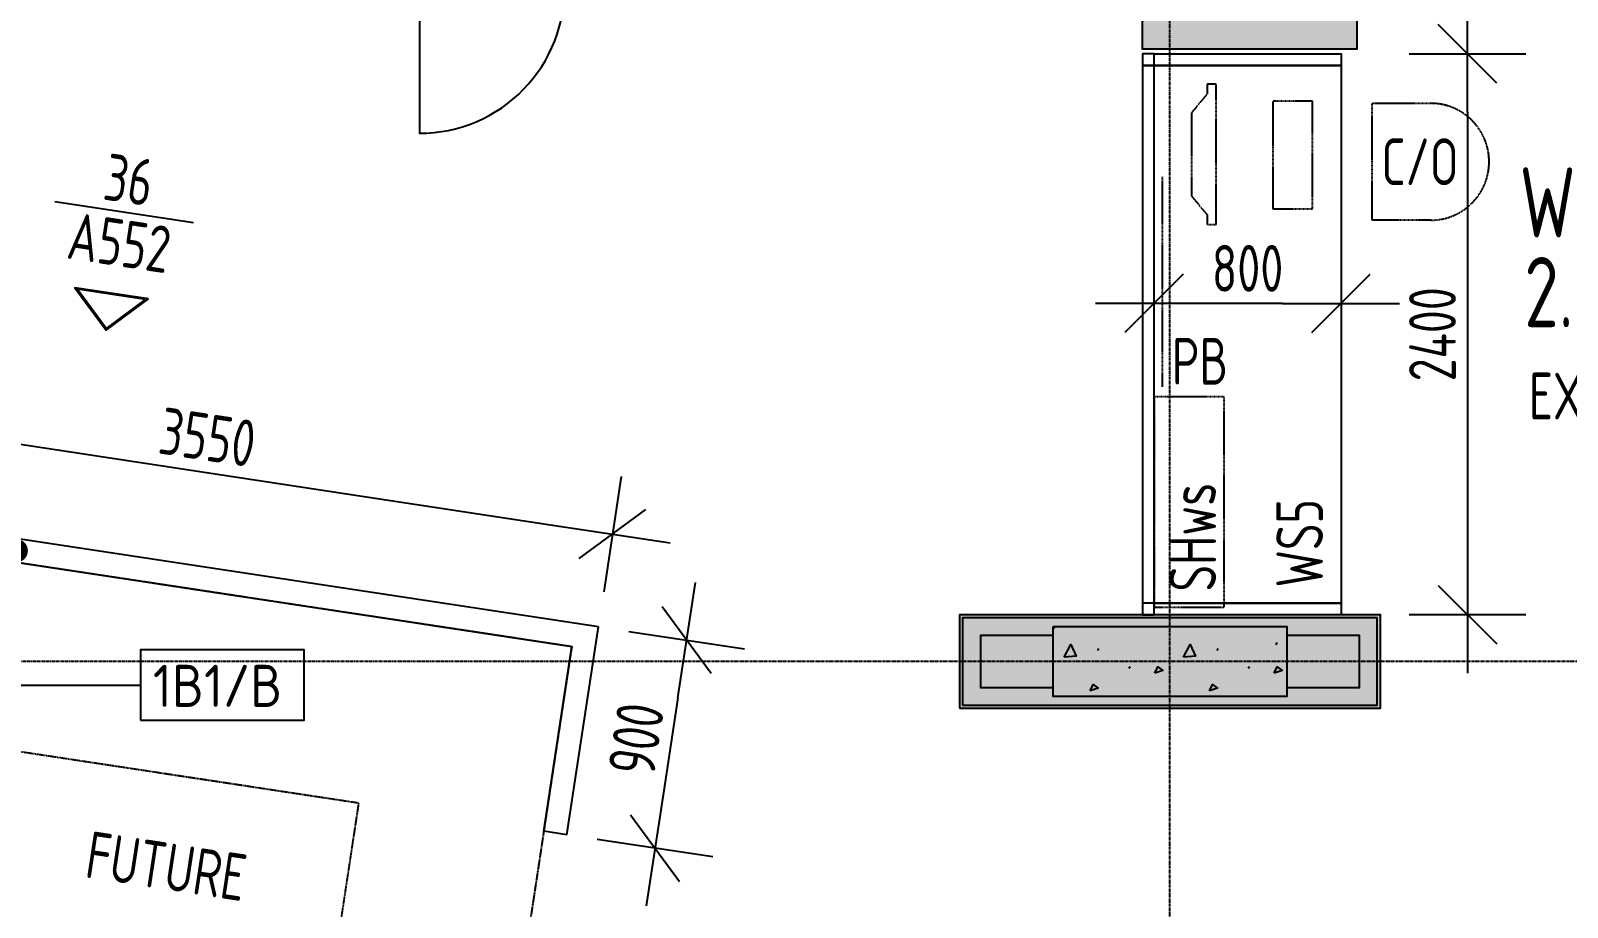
# Model space of a CAD drawing. Header units: millimetres. Extents: x -45258 to 103756, y -3540 to 105026.
# Drawn here: x 34499 to 41073, y 15791 to 19541 of the extents above; entities that cross this region are included whole.
import ezdxf
from ezdxf.enums import TextEntityAlignment as Align

# ---------------------------------------------------------------- set-up
doc = ezdxf.new("R2010")
doc.units = ezdxf.units.MM
doc.header["$LTSCALE"] = 0.4
doc.linetypes.add('BLD-80-FL-2$0$CENTER', pattern=[50.8, 31.75, -6.35, 6.35, -6.35])
doc.linetypes.add('BLD-80-FL-2$0$HIDDEN2', pattern=[4.7625, 3.175, -1.5875])
for name, color, linetype in [('BLD-80-FL-2$0$DO-EXST-6CO', 6, 'Continuous'), ('BLD-80-FL-2$0$FU-EQPT-6H2', 6, 'BLD-80-FL-2$0$HIDDEN2'), ('BLD-80-FL-2$0$FU-EQPT-8H2', 8, 'BLD-80-FL-2$0$HIDDEN2'), ('BLD-80-FL-2$0$FU-FIXD-7CO-NEW', 7, 'Continuous'), ('BLD-80-FL-2$0$FU-FURN-6H2', 6, 'BLD-80-FL-2$0$HIDDEN2'), ('BLD-80-FL-2$0$ST-GRID-9CE', 9, 'BLD-80-FL-2$0$CENTER'), ('BLD-80-FL-2$0$TX-ATTR-7CO', 7, 'Continuous'), ('BLD-80-FL-2$0$TX-DIMS-8C0-100', 8, 'Continuous'), ('BLD-80-FL-2$0$TX-NOTE-7CO', 7, 'Continuous'), ('BLD-80-FL-2$0$TX-RMNU-2C0-100', 2, 'Continuous'), ('BLD-80-FL-2$0$TX-ROOM-2CO-100', 2, 'Continuous'), ('BLD-80-FL-2$0$TX-ROOM-2CO-NEW', 2, 'Continuous'), ('BLD-80-FL-2$0$TX-SYMB-7CO', 7, 'Continuous'), ('BLD-80-FL-2$0$TX-TEXT-7C0-100', 7, 'Continuous'), ('BLD-80-FL-2$0$WA-HTCH-8CO-EXST', 8, 'Continuous'), ('BLD-80-FL-2$0$WA-MASN-3CO-EXST', 3, 'Continuous'), ('BLD-80-FL-2$0$WA-PART-6C0-EXST', 6, 'Continuous'), ('BLD-80-FL-2$0$WA-TEXT-7CO', 7, 'Continuous'), ('XREF', 8, 'Continuous')]:
    doc.layers.add(name, color=color, linetype=linetype)
doc.layers.add('BLD-80-FL-2$0$FU-EQPT-7CO-NEW', color=7, linetype='Continuous', lineweight=25)
doc.layers.add('BLD-80-FL-2$0$SI-BUIL-253CO', color=253, linetype='Continuous', lineweight=25)
doc.styles.add('BLD-80-FL-2$0$Isocp2', font='isocp2.shx')
doc.styles.add('BLD-80-FL-2$0$STANDARD', font='isocp2.shx', dxfattribs={"width": 0.8})
doc.dimstyles.new('BLD-80-FL-2$0$ISO-25', dxfattribs={"dimtxt": 2.5, "dimasz": 2.5, "dimexe": 1.25, "dimexo": 0.625, "dimtad": 1, "dimtxsty": 'BLD-80-FL-2$0$STANDARD', "dimcen": 2.5, "dimadec": 0, "dimazin": 0, "dimtfac": 1, "dimtmove": 0, "dimatfit": 3, "dimfxl": 1, "dimarcsym": 0})
doc.dimstyles.new('BLD-80-FL-2$0$TX-DIMS100', dxfattribs={"dimtxt": 200, "dimasz": 250, "dimexe": 125, "dimexo": 500, "dimgap": 50, "dimtad": 1, "dimdec": 1, "dimdsep": 46, "dimtxsty": 'BLD-80-FL-2$0$STANDARD', "dimblk1": 'BLD-80-FL-2$0$DIMTICK', "dimblk2": 'BLD-80-FL-2$0$DIMTICK', "dimsah": 1, "dimcen": 2.5, "dimse1": 1, "dimse2": 1, "dimclrd": 8, "dimclre": 8, "dimclrt": 2, "dimadec": 0, "dimazin": 0, "dimtfac": 1, "dimtdec": 1, "dimtmove": 2, "dimatfit": 3, "dimldrblk": 'BLD-80-FL-2$0$DIMTICK', "dimfxl": 1, "dimtolj": 1, "dimtzin": 0, "dimarcsym": 0})

# ---------------------------------------------------------------- blocks, each defined once
blk = doc.blocks.new('*U18')
blk.add_lwpolyline([(0, 322.5), (2300, 322.5), (2300, 1122.5), (0, 1122.5)], close=True)
at = {"layer": 'BLD-80-FL-2$0$TX-ATTR-7CO', "linetype": 'Continuous', "ltscale": 5, "style": 'BLD-80-FL-2$0$STANDARD', "width": 0.8}
for p in [(102.8, 780), (102.8, 533.3)]:
    blk.add_attdef('EQUIPMENT-TYPE', p, '', height=200, dxfattribs=at)
blk = doc.blocks.new('BLD-80-FL-2$0$RMIDEN-2')
at = {"layer": 'BLD-80-FL-2$0$TX-RMNU-2C0-100', "style": 'BLD-80-FL-2$0$STANDARD'}
blk.add_attdef('ROOMNUM', (-11.5, 487.7), '', height=300, dxfattribs=at)
at = {"layer": 'BLD-80-FL-2$0$TX-ROOM-2CO-100', "style": 'BLD-80-FL-2$0$STANDARD'}
for tag, p in [('ROOMNAM1', (-12.1, 1710.3)), ('ROOMNAM2', (-12.1, 1300.5)), ('ROOMNAM3', (-12.1, 892.8))]:
    blk.add_attdef(tag, p, '', height=300, dxfattribs=at)
at = {"layer": 'BLD-80-FL-2$0$TX-TEXT-7C0-100', "style": 'BLD-80-FL-2$0$STANDARD'}
blk.add_attdef('XX', (2, 157.6), '', height=200, dxfattribs=at)
blk = doc.blocks.new('BLD-80-FL-2$0$NOTE')
at = {"layer": 'BLD-80-FL-2$0$TX-ATTR-7CO', "style": 'BLD-80-FL-2$0$Isocp2'}
blk.add_attdef('WWW', text='', height=2, dxfattribs=at).set_placement((0, 0), align=Align.MIDDLE)
blk = doc.blocks.new('*U23')
blk.add_lwpolyline([(0, 822.5), (900, 822.5), (900, 1122.5), (0, 1122.5)], close=True)
at = {"layer": 'BLD-80-FL-2$0$TX-ATTR-7CO', "linetype": 'Continuous', "ltscale": 5, "style": 'BLD-80-FL-2$0$STANDARD', "width": 0.8}
for p in [(102.8, 780), (102.8, 533.3)]:
    blk.add_attdef('EQUIPMENT-TYPE', p, '', height=200, dxfattribs=at)
blk = doc.blocks.new('*U34')
blk.add_lwpolyline([(0, 0), (7, 0), (7, 3), (0, 3)], close=True)
at = {"style": 'BLD-80-FL-2$0$Isocp2'}
blk.add_attdef('WALLCODE', (0.526, 0.565), '', height=1.8, dxfattribs=at)
blk = doc.blocks.new('BLD-80-FL-2$0$_Dot')
at = {"color": 0, "linetype": 'ByBlock', "lineweight": -2}
blk.add_line((-0.5, 0), (-1, 0), dxfattribs=at)
at = {"color": 0, "linetype": 'ByBlock', "const_width": 0.5}
blk.add_lwpolyline([(-0.25, 0, 1), (0.25, 0, 1)], format="xyb", close=True, dxfattribs=at)
blk = doc.blocks.new('BLD-80-FL-2$0$DIMTICK')
for p, q in [((0, 1), (0, -1)), ((-1, 0), (1, 0))]:
    blk.add_line(p, q)
at = {"color": 2, "linetype": 'Continuous'}
blk.add_line((-0.5, -0.5), (0.5, 0.5), dxfattribs=at)
blk = doc.blocks.new('*D68')
at = {"layer": 'BLD-80-FL-2$0$TX-DIMS-8C0-100', "color": 8, "lineweight": -2, "transparency": 16777216}
blk.add_line((40873, 19650), (40873, 17750), dxfattribs=at)
at = {"layer": 'Defpoints', "color": 0, "transparency": 16777216}
for p in [(40332, 19900), (40332, 17500), (40873, 17500)]:
    blk.add_point(p, dxfattribs=at)
at = {"layer": 'BLD-80-FL-2$0$TX-DIMS-8C0-100', "color": 8, "lineweight": -2, "transparency": 16777216, "xscale": 250, "yscale": 250, "zscale": 250}
for p, rotation in [((40873, 19900), 90), ((40873, 17500), 270)]:
    blk.add_blockref('BLD-80-FL-2$0$DIMTICK', p, dxfattribs=dict(at, rotation=rotation))
at = {"layer": 'BLD-80-FL-2$0$TX-DIMS-8C0-100', "color": 2, "transparency": 16777216, "insert": (40723, 18700), "char_height": 200, "attachment_point": 5, "rotation": 90, "style": 'BLD-80-FL-2$0$STANDARD'}
blk.add_mtext('\\A1;2400', dxfattribs=at)
blk = doc.blocks.new('*D108')
at = {"layer": 'BLD-80-FL-2$0$TX-DIMS-8C0-100', "color": 8, "lineweight": -2, "transparency": 16777216}
blk.add_line((40082, 18832.2), (39782, 18832.2), dxfattribs=at)
at = {"layer": 'Defpoints', "color": 0, "transparency": 16777216}
for p in [(40332, 19900), (39532, 19850), (39532, 18832.2)]:
    blk.add_point(p, dxfattribs=at)
at = {"layer": 'BLD-80-FL-2$0$TX-DIMS-8C0-100', "color": 8, "lineweight": -2, "transparency": 16777216, "xscale": 250, "yscale": 250, "zscale": 250, "rotation": 180}
blk.add_blockref('BLD-80-FL-2$0$DIMTICK', (39532, 18832.2), dxfattribs=at)
at = {"layer": 'BLD-80-FL-2$0$TX-DIMS-8C0-100', "color": 8, "lineweight": -2, "transparency": 16777216, "xscale": 250, "yscale": 250, "zscale": 250}
blk.add_blockref('BLD-80-FL-2$0$DIMTICK', (40332, 18832.2), dxfattribs=at)
at = {"layer": 'BLD-80-FL-2$0$TX-DIMS-8C0-100', "color": 2, "transparency": 16777216, "insert": (39932, 18982.2), "char_height": 200, "attachment_point": 5, "style": 'BLD-80-FL-2$0$STANDARD'}
blk.add_mtext('\\A1;800', dxfattribs=at)
blk = doc.blocks.new('*D130')
at = {"layer": 'BLD-80-FL-2$0$TX-DIMS-8C0-100', "color": 8, "lineweight": -2, "transparency": 16777216}
blk.add_line((33952.3, 18339.6), (36967.8, 17882.2), dxfattribs=at)
at = {"layer": 'Defpoints', "color": 0, "transparency": 16777216}
for p in [(33645, 17980.7), (37215, 17844.7), (37154.9, 17448.3)]:
    blk.add_point(p, dxfattribs=at)
at = {"layer": 'BLD-80-FL-2$0$TX-DIMS-8C0-100', "color": 8, "lineweight": -2, "transparency": 16777216, "xscale": 250, "yscale": 250, "zscale": 250}
for p, rotation in [((33705.2, 18377.1), 171.3744270778506), ((37215, 17844.7), 351.3744270778506)]:
    blk.add_blockref('BLD-80-FL-2$0$DIMTICK', p, dxfattribs=dict(at, rotation=rotation))
at = {"layer": 'BLD-80-FL-2$0$TX-DIMS-8C0-100', "color": 2, "transparency": 16777216, "insert": (35482.6, 18259.2), "char_height": 200, "attachment_point": 5, "rotation": 351.37443, "style": 'BLD-80-FL-2$0$STANDARD'}
blk.add_mtext('\\A1;3550', dxfattribs=at)
blk = doc.blocks.new('*D82')
at = {"layer": 'BLD-80-FL-2$0$TX-DIMS-8C0-100', "color": 8, "lineweight": -2, "transparency": 16777216}
blk.add_line((37494.4, 17144), (37434.4, 16748.5), dxfattribs=at)
at = {"layer": 'Defpoints', "color": 0, "transparency": 16777216}
for p in [(37154.9, 17448.3), (37019.9, 16558.5), (37396.9, 16501.3)]:
    blk.add_point(p, dxfattribs=at)
at = {"layer": 'BLD-80-FL-2$0$TX-DIMS-8C0-100', "color": 8, "lineweight": -2, "transparency": 16777216, "xscale": 250, "yscale": 250, "zscale": 250}
for p, rotation in [((37531.9, 17391.1), 81.37442708270456), ((37396.9, 16501.3), 261.3744270827045)]:
    blk.add_blockref('BLD-80-FL-2$0$DIMTICK', p, dxfattribs=dict(at, rotation=rotation))
at = {"layer": 'BLD-80-FL-2$0$TX-DIMS-8C0-100', "color": 2, "transparency": 16777216, "insert": (37316.1, 16968.7), "char_height": 200, "attachment_point": 5, "rotation": 81.37443, "style": 'BLD-80-FL-2$0$STANDARD'}
blk.add_mtext('\\A1;900', dxfattribs=at)
blk = doc.blocks.new('BLD-80-FL-2$0$WLREF-S')
blk.add_line((300, 0), (-300, 0))
for points in [[(159.4, -350), (-159.4, -350), (0, -509.4)], [(147.3, -355), (-147.3, -355), (0, -502.3)]]:
    blk.add_lwpolyline(points, close=True)
at = {"style": 'BLD-80-FL-2$0$Isocp2', "width": 0.8}
for tag, p in [('DET', (0, 131.3)), ('DWG', (0, -131.2))]:
    blk.add_attdef(tag, text='', height=187.5, dxfattribs=at).set_placement(p, align=Align.MIDDLE)
blk = doc.blocks.new('BLD-80-FL-2', base_point=(226.58, 457.44))
at = {"layer": 'BLD-80-FL-2$0$SI-BUIL-253CO'}
h = blk.add_hatch(color=256, dxfattribs=at)
h.dxf.hatch_style = 1
h.paths.add_polyline_path([(40399.98, 21780.03), (39599.98, 21780.03), (39599.98, 21129.99), (37149.98, 21130), (37149.98, 21080), (39481.98, 21080), (39481.98, 19920), (40399.98, 19920)])
h = blk.add_hatch(color=256, dxfattribs=at)
h.dxf.hatch_style = 1
h.paths.add_polyline_path([(40399.98, 21780.03), (39599.98, 21780.03), (39599.98, 21129.99), (37149.98, 21130), (37149.98, 21080), (39481.98, 21080), (39481.98, 19920), (40399.98, 19920)])
h = blk.add_hatch(color=256, dxfattribs=at)
h.dxf.hatch_style = 1
h.paths.add_polyline_path([(40499.99, 17500.02), (38699.99, 17500.02), (38699.99, 17100.02), (40499.99, 17100.02)])
at = {"layer": 'BLD-80-FL-2$0$DO-EXST-6CO'}
blk.add_lwpolyline([(36389.98, 20180), (36389.98, 19560, 0.4229184), (37009.71, 20198.37)], format="xyb", dxfattribs=at)
at = {"layer": 'BLD-80-FL-2$0$FU-EQPT-6H2', "flags": 128}
blk.add_lwpolyline([(33728.91, 17866.87), (37040.91, 17364.46), (36770.96, 15584.82), (35980, 15704.8), (36129.98, 16693.49), (36129.98, 16693.49), (33608.93, 17075.92), (33728.91, 17866.87)], dxfattribs=at)
at = {"layer": 'BLD-80-FL-2$0$FU-EQPT-7CO-NEW', "linetype": 'Continuous'}
blk.add_lwpolyline([(39481.98, 17500.02), (39531.98, 17500.02), (39531.98, 19850), (39481.98, 19850)], close=True, dxfattribs=at)
at = {"layer": 'BLD-80-FL-2$0$FU-EQPT-8H2'}
for points in [[(39758.43, 19727.71), (39692.52, 19648.06), (39692.52, 19291.22), (39758.43, 19211.57), (39758.43, 19169.64), (39798.11, 19169.64), (39798.11, 19769.64), (39758.43, 19769.64)], [(40040.08, 19237.04), (40210.08, 19237.04), (40210.08, 19697.04), (40040.08, 19697.04)]]:
    blk.add_lwpolyline(points, close=True, dxfattribs=at)
at = {"layer": 'BLD-80-FL-2$0$FU-FIXD-7CO-NEW', "linetype": 'BLD-80-FL-2$0$HIDDEN2'}
blk.add_line((39568.48, 18475.24), (39568.48, 19375.24), dxfattribs=at)
at = {"layer": 'BLD-80-FL-2$0$FU-FIXD-7CO-NEW'}
for p, q in [((37154.88, 17448.32), (33645.04, 17980.74)), ((33728.91, 17866.87), (37040.91, 17364.46)), ((37019.9, 16558.5), (37154.88, 17448.32)), ((36920.93, 16573.51), (37040.91, 17364.46)), ((37019.9, 16558.5), (36920.93, 16573.51))]:
    blk.add_line(p, q, dxfattribs=at)
for points in [[(39481.98, 19850), (39531.98, 19850), (39531.98, 19900), (39481.98, 19900)], [(39531.98, 19850), (39531.98, 19900), (40331.98, 19900), (40331.98, 19850)], [(39481.98, 17500.02), (39531.98, 17500.02), (39531.98, 17550.02), (39481.98, 17550.02)], [(39531.98, 17500.02), (39531.98, 17550.02), (40331.98, 17550.02), (40331.98, 17500.02)]]:
    blk.add_lwpolyline(points, close=True, dxfattribs=at)
at = {"layer": 'BLD-80-FL-2$0$FU-FURN-6H2'}
blk.add_lwpolyline([(40715.34, 19188.19), (40465.34, 19188.19), (40465.34, 19688.19), (40715.34, 19688.19, -1)], format="xyb", close=True, dxfattribs=at)
at = {"layer": 'BLD-80-FL-2$0$SI-BUIL-253CO', "flags": 128}
for points in [[(39599.98, 21780.03), (40399.98, 21780.03), (40399.98, 19920), (39481.98, 19920), (39481.98, 21080), (37149.98, 21080), (37149.98, 21130), (39599.98, 21129.99)], [(39599.98, 21780.03), (40399.98, 21780.03), (40399.98, 19920), (39481.98, 19920), (39481.98, 21080), (37149.98, 21080), (37149.98, 21130), (39599.98, 21129.99)], [(38699.99, 17100.02), (40499.99, 17100.02), (40499.99, 17500.02), (38699.99, 17500.02)]]:
    blk.add_lwpolyline(points, close=True, dxfattribs=at)
at = {"layer": 'BLD-80-FL-2$0$ST-GRID-9CE'}
for p, q in [((39600, -2523.99), (39599.97, 31750)), ((84082.76, 17300), (-5320.19, 17300))]:
    blk.add_line(p, q, dxfattribs=at)
at = {"layer": 'BLD-80-FL-2$0$WA-HTCH-8CO-EXST'}
for p, q in [((39099.99, 17447.59), (39104.26, 17441.19)), ((39290.75, 17346.52), (39295.01, 17356.11)), ((39801.2, 17346.52), (39805.46, 17356.11)), ((40053.75, 17371.02), (40058.01, 17380.62)), ((39423.95, 17278.32), (39428.21, 17271.92)), ((39934.4, 17278.32), (39938.66, 17271.92))]:
    blk.add_line(p, q, dxfattribs=at)
for points in [[(39146.89, 17317.75), (39175.66, 17372.09), (39198.04, 17322.01), (39147.96, 17317.75)], [(39657.34, 17317.75), (39686.11, 17372.09), (39708.49, 17322.01), (39658.41, 17317.75)], [(39535.84, 17250.61), (39548.63, 17277.25), (39569.94, 17261.27), (39535.84, 17250.61)], [(40046.29, 17250.61), (40059.08, 17277.25), (40080.39, 17261.27), (40046.29, 17250.61)], [(39258.99, 17174.44), (39271.78, 17201.08), (39293.09, 17185.09), (39258.99, 17174.44)], [(39769.44, 17174.44), (39782.23, 17201.08), (39803.54, 17185.09), (39769.44, 17174.44)]]:
    blk.add_lwpolyline(points, dxfattribs=at)
at = {"layer": 'BLD-80-FL-2$0$WA-MASN-3CO-EXST'}
blk.add_lwpolyline([(39099.99, 17450.02), (40099.99, 17450.02), (40099.99, 17150.02), (39099.99, 17150.02)], close=True, dxfattribs=at)
at = {"layer": 'BLD-80-FL-2$0$WA-PART-6C0-EXST'}
blk.add_line((40399.98, 20038), (40399.98, 19920), dxfattribs=at)
for points in [[(40399.98, 19920), (39481.98, 19920), (39481.98, 21130)], [(39099.99, 17411.02), (38788.99, 17411.02), (38788.99, 17189.02), (39099.99, 17189.02)], [(40099.99, 17189.02), (40410.99, 17189.02), (40410.99, 17411.02), (40099.99, 17411.02)]]:
    blk.add_lwpolyline(points, dxfattribs=at)
for points in [[(38699.99, 17100.02), (40499.99, 17100.02), (40499.99, 17500.02), (38699.99, 17500.02)], [(38712.99, 17113.02), (40486.99, 17113.02), (40486.99, 17487.02), (38712.99, 17487.02)]]:
    blk.add_lwpolyline(points, close=True, dxfattribs=at)
at = {"layer": 'BLD-80-FL-2$0$FU-EQPT-6H2'}
ref = blk.add_blockref('*U23', (40654.52, 17533.02), dxfattribs=dict(at, rotation=90))
ref.add_attrib('EQUIPMENT-TYPE', 'SHws', (39796.99, 17599.48), dxfattribs={"layer": 'BLD-80-FL-2$0$TX-ATTR-7CO', "linetype": 'Continuous', "ltscale": 5, "height": 200, "rotation": 90, "style": 'BLD-80-FL-2$0$STANDARD', "width": 0.8})
at = {"layer": 'BLD-80-FL-2$0$FU-FIXD-7CO-NEW'}
ref = blk.add_blockref('*U18', (39209.44, 17550.02), dxfattribs=dict(at, xscale=-1, rotation=270))
ref.add_attrib('EQUIPMENT-TYPE', 'WS5', (40254.48, 17616.48), dxfattribs={"layer": 'BLD-80-FL-2$0$TX-ATTR-7CO', "color": 0, "linetype": 'Continuous', "ltscale": 5, "height": 200, "rotation": 90, "style": 'BLD-80-FL-2$0$STANDARD', "width": 0.8})
at = {"layer": 'BLD-80-FL-2$0$TX-NOTE-7CO'}
ref = blk.add_blockref('BLD-80-FL-2$0$NOTE', (40763.37, 19438.14), dxfattribs=dict(at, xscale=-50, yscale=50, zscale=50))
ref.add_attrib('WWW', 'C/O', (40504.62, 19338.14), dxfattribs={"layer": 'BLD-80-FL-2$0$TX-ATTR-7CO', "height": 200, "style": 'BLD-80-FL-2$0$Isocp2', "width": 0.8})
ref = blk.add_blockref('BLD-80-FL-2$0$NOTE', (39866.72, 18584.57), dxfattribs=dict(at, xscale=-50, yscale=50, zscale=50))
ref.add_attrib('WWW', 'PB', (39607.97, 18484.57), dxfattribs={"layer": 'BLD-80-FL-2$0$TX-ATTR-7CO', "height": 200, "style": 'BLD-80-FL-2$0$Isocp2', "width": 0.8})
at = {"layer": 'BLD-80-FL-2$0$TX-ROOM-2CO-NEW'}
ref = blk.add_blockref('BLD-80-FL-2$0$RMIDEN-2', (41182.67, 17828.51), dxfattribs=at)
ref.add_attrib('XX', 'EX.CPT', (41135.27, 18335.78), dxfattribs={"layer": 'BLD-80-FL-2$0$TX-TEXT-7C0-100', "height": 200, "style": 'BLD-80-FL-2$0$STANDARD', "width": 0.8})
ref.add_attrib('ROOMNUM', '2.236', (41115.89, 18730.39), dxfattribs={"layer": 'BLD-80-FL-2$0$TX-RMNU-2C0-100', "height": 300, "style": 'BLD-80-FL-2$0$STANDARD', "width": 0.8})
ref.add_attrib('ROOMNAM2', 'WORK', (41095.21, 19114.69), dxfattribs={"layer": 'BLD-80-FL-2$0$TX-ROOM-2CO-100', "height": 300, "style": 'BLD-80-FL-2$0$STANDARD', "width": 0.8})
at = {"layer": 'BLD-80-FL-2$0$TX-SYMB-7CO'}
ref = blk.add_blockref('BLD-80-FL-2$0$WLREF-S', (35125.16, 19221.29), dxfattribs=dict(at, rotation=351.3744270778506))
ref.add_attrib('DWG', 'A552', dxfattribs={"layer": '0', "height": 200, "rotation": 351.374427, "style": 'BLD-80-FL-2$0$Isocp2', "width": 0.8}).set_placement((35105.47, 19091.52), align=Align.MIDDLE)
ref.add_attrib('DET', '36', dxfattribs={"layer": '0', "height": 200, "rotation": 351.374427, "style": 'BLD-80-FL-2$0$Isocp2', "width": 0.8}).set_placement((35146.34, 19360.94), align=Align.MIDDLE)
at = {"layer": 'BLD-80-FL-2$0$WA-TEXT-7CO', "xscale": 100, "yscale": 100, "zscale": 100}
blk.add_blockref('*U34', (35196.26, 17049.29), dxfattribs=at).add_auto_attribs({'WALLCODE': '1B1/B'})
at = {"layer": 'BLD-80-FL-2$0$TX-TEXT-7C0-100', "insert": (34982.24, 16574.29), "char_height": 200, "attachment_point": 1, "rotation": 351.318654, "style": 'BLD-80-FL-2$0$STANDARD'}
blk.add_mtext('FUTURE ', dxfattribs=at)
at = {"layer": 'BLD-80-FL-2$0$TX-DIMS-8C0-100'}
dim = blk.add_linear_dim(base=(40873.03, 17500.02), p1=(40331.98, 19900), p2=(40331.98, 17500.02), angle=90, dimstyle='BLD-80-FL-2$0$TX-DIMS100', override={"dimfxl": 3}, dxfattribs=at)
dim.commit()
dim.dimension.update_dxf_attribs({"geometry": '*D68', "text_midpoint": (40723.01, 18700.01)})
dim = blk.add_linear_dim(base=(39531.98, 18832.15), p1=(40331.98, 19900), p2=(39531.98, 19850), dimstyle='BLD-80-FL-2$0$TX-DIMS100', override={"dimfxl": 3}, dxfattribs=at)
dim.commit()
dim.dimension.update_dxf_attribs({"geometry": '*D108', "text_midpoint": (39931.98, 18982.15)})
for p1, p2, distance, picture, middle in [((33645.04, 17980.74), (37154.88, 17448.32), 400.91, '*D130', (35482.58, 18259.21)), ((37154.88, 17448.32), (37019.9, 16558.5), 381.32, '*D82', (37316.1, 16968.72))]:
    dim = blk.add_aligned_dim(p1=p1, p2=p2, distance=distance, dimstyle='BLD-80-FL-2$0$TX-DIMS100', override={"dimfxl": 3}, dxfattribs=at)
    dim.commit()
    dim.dimension.update_dxf_attribs({"geometry": picture, "text_midpoint": middle})
at = {"layer": 'BLD-80-FL-2$0$WA-TEXT-7CO'}
blk.add_leader([(34663.77, 17773.87), (34663.77, 17199.29), (35196.26, 17199.29)], dimstyle='BLD-80-FL-2$0$ISO-25', override={"dimasz": 100, "dimtad": 0, "dimldrblk": 'BLD-80-FL-2$0$_Dot'}, dxfattribs=at)

msp = doc.modelspace()

# ---------------------------------------------------------------- block references
at = {"layer": 'XREF'}
msp.add_blockref('BLD-80-FL-2', (0, 0), dxfattribs=at)

doc.saveas('drawing.dxf')
